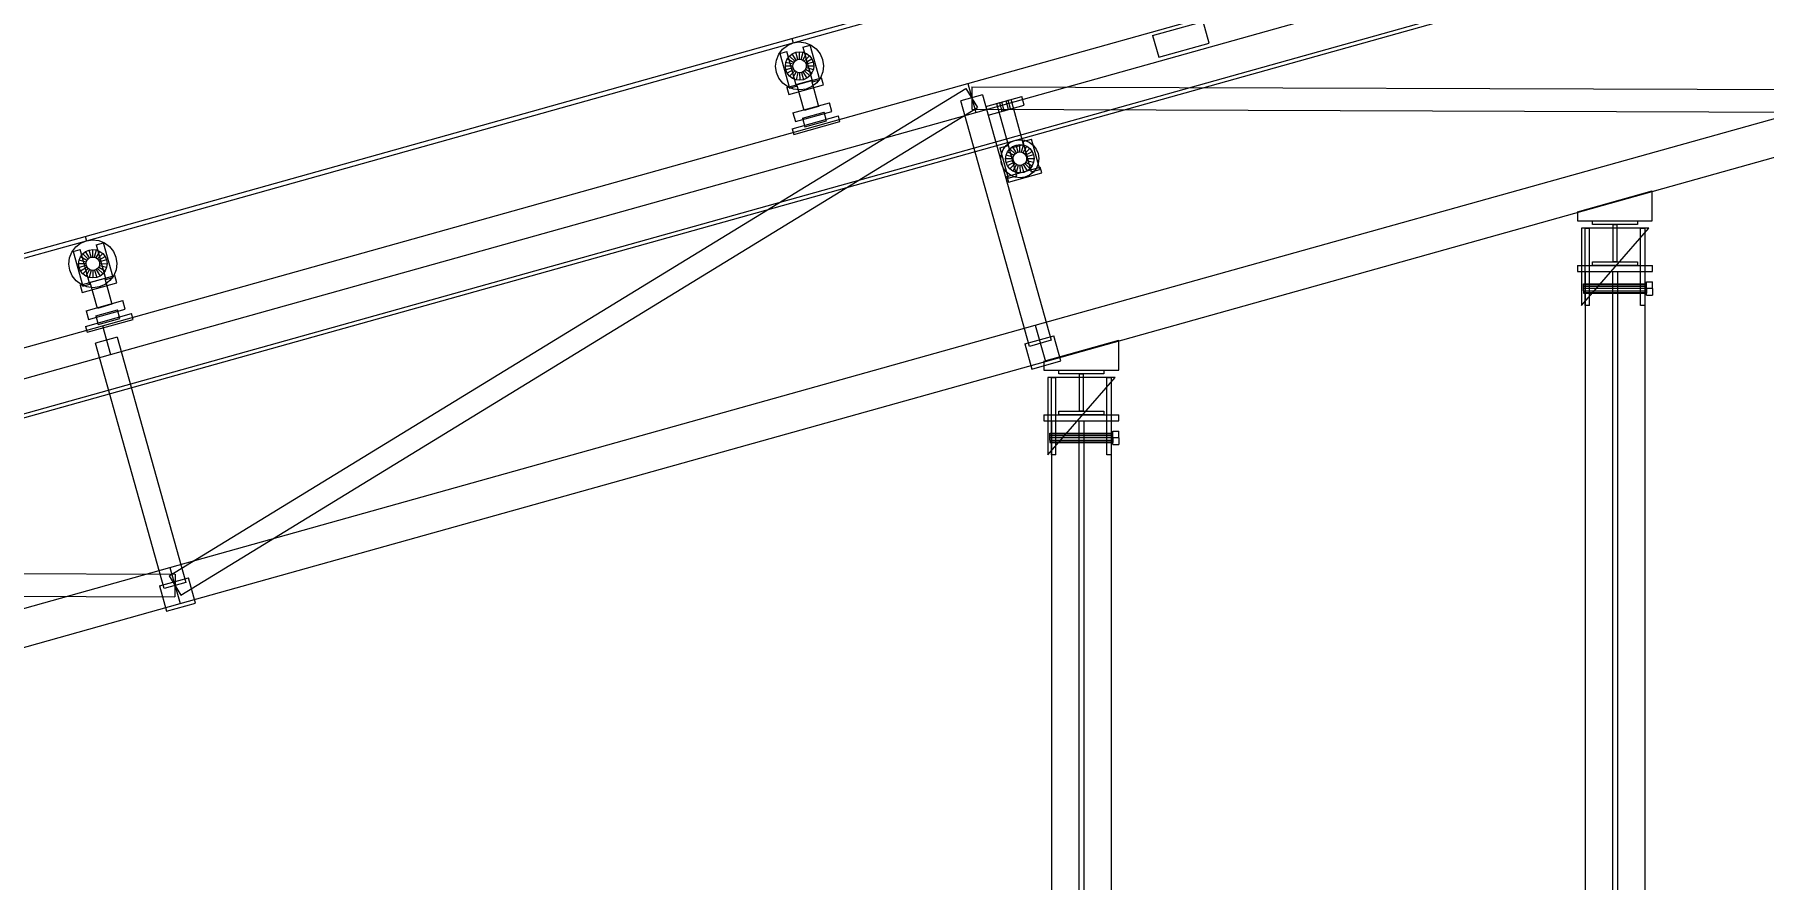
# Model space of a CAD drawing. Header units: millimetres. Extents: x -191664 to 191490, y -197311 to 10263.
# Drawn here: x 34288 to 36597, y 2036 to 3163 of the extents above; entities that cross this region are included whole.
import ezdxf

# ---------------------------------------------------------------- set-up
doc = ezdxf.new("R2010")
doc.units = ezdxf.units.MM
doc.layers.add('COTAS_P', color=1, linetype='Continuous', lineweight=0)
doc.layers.add('lateral_C03', color=7, linetype='Continuous', lineweight=0)
doc.dimstyles.new('PLANTA_100', dxfattribs={"dimtxt": 250, "dimasz": 150, "dimexe": 150, "dimexo": 80, "dimgap": 100, "dimtad": 1, "dimtih": 1, "dimtoh": 1, "dimdec": 1, "dimdsep": 46, "dimcen": 0.09, "dimclrd": 1, "dimclre": 1, "dimclrt": 1, "dimadec": 0, "dimazin": 0, "dimtfac": 1, "dimtdec": 4, "dimtofl": 0, "dimtmove": 0, "dimatfit": 3, "dimfxl": 1, "dimtolj": 1, "dimtzin": 0, "dimarcsym": 0})

# ---------------------------------------------------------------- blocks, each defined once
blk = doc.blocks.new('*D9')
at = {"layer": 'COTAS_P', "color": 1, "lineweight": -2, "transparency": 16777216}
for p, q in [((36895.6, 3577), (36661.3, 4414.9)), ((27369.7, 1660.8), (36557.2, 4230)), ((27419.1, 927), (27184.8, 1764.9))]:
    blk.add_line(p, q, dxfattribs=at)
at = {"layer": 'COTAS_P', "color": 1, "transparency": 16777216}
for points in [[(36550.5, 4254.1), (36563.9, 4206), (36701.7, 4270.4)], [(27362.9, 1684.9), (27376.4, 1636.8), (27225.2, 1620.4)]]:
    blk.add_solid(points, dxfattribs=at)
at = {"layer": 'Defpoints', "color": 0, "transparency": 16777216}
for p in [(36701.7, 4270.4), (36917.1, 3500), (27440.7, 850)]:
    blk.add_point(p, dxfattribs=at)

msp = doc.modelspace()

# ---------------------------------------------------------------- linework, layer by layer
at = {"layer": 'lateral_C03', "color": 139, "true_color": 0x345e4e}
for p, q in [((35299.53, 3157.72), (36243.32, 3421.65)), ((35301.15, 3151.95), (36244.94, 3415.87)), ((34355.74, 2893.8), (35299.53, 3157.72)), ((34357.35, 2888.02), (35301.15, 3151.95)), ((35299.53, 3157.72), (35301.15, 3151.95)), ((33411.94, 2629.88), (34355.74, 2893.8)), ((33413.56, 2624.1), (34357.35, 2888.02)), ((34355.74, 2893.8), (34357.35, 2888.02))]:
    msp.add_line(p, q, dxfattribs=at)
at = {"layer": 'lateral_C03', "color": 139, "true_color": 0x354b57}
for p, q in [((35534.36, 3097.75), (36690.02, 3420.92)), ((35545.13, 3059.23), (36700.79, 3382.4)), ((35781.28, 3161.61), (35848.7, 3180.46)), ((35856.78, 3151.57), (35848.7, 3180.46)), ((35283.35, 3137.62), (35292.98, 3140.32)), ((35305.9, 3094.09), (35292.98, 3140.32)), ((35314.16, 3146.24), (35323.79, 3148.93)), ((35314.16, 3146.24), (35327.09, 3100.01)), ((35336.72, 3102.71), (35323.79, 3148.93)), ((35781.28, 3161.61), (35789.36, 3132.72)), ((35789.36, 3132.72), (35856.78, 3151.57)), ((35283.35, 3137.62), (35296.27, 3091.4)), ((34378.69, 2774.58), (35534.36, 3097.75)), ((35292.84, 3092.51), (35339.07, 3105.44)), ((35295.54, 3082.88), (35341.76, 3095.81)), ((35296.27, 3091.4), (35305.9, 3094.09)), ((35325.59, 3101.67), (35306.33, 3096.28)), ((35316.02, 3061.61), (35306.33, 3096.28)), ((35325.59, 3101.67), (35335.28, 3067)), ((35327.09, 3100.01), (35336.72, 3102.71)), ((35341.76, 3095.81), (35339.07, 3105.44)), ((35534.36, 3097.75), (35545.13, 3059.23)), ((35624.58, 2775.13), (36780.24, 3098.3)), ((34467.82, 2440.68), (35531.92, 3091.29)), ((35292.84, 3092.51), (35295.54, 3082.88)), ((35300.92, 3058.43), (35349.85, 3072.11)), ((35353.08, 3060.55), (35349.85, 3072.11)), ((35554.19, 3082.53), (35525.3, 3074.45)), ((35616.86, 2747.01), (35525.3, 3074.45)), ((35531.92, 3091.29), (35547.57, 3065.69)), ((35539.8, 3093.49), (35539.69, 3063.49)), ((35539.8, 3093.49), (36787.03, 3089.22)), ((35554.19, 3082.53), (35645.75, 2755.09)), ((35558.5, 3067.12), (35606.65, 3080.58)), ((35572.94, 3071.16), (35592.21, 3076.54)), ((35572.94, 3071.16), (35589.75, 3011.06)), ((35609.01, 3016.45), (35592.21, 3076.54)), ((35609.88, 3069.03), (35606.65, 3080.58)), ((34389.47, 2736.06), (35545.13, 3059.23)), ((34483.47, 2415.08), (35547.57, 3065.69)), ((35299.95, 3037.39), (35361.59, 3054.63)), ((35300.92, 3058.43), (35304.15, 3046.87)), ((35304.15, 3046.87), (35353.08, 3060.55)), ((35313.63, 3051.6), (35342.52, 3059.68)), ((35313.63, 3051.6), (35316.86, 3040.04)), ((35335.28, 3067), (35316.02, 3061.61)), ((35316.86, 3040.04), (35345.75, 3048.12)), ((35345.75, 3048.12), (35342.52, 3059.68)), ((35363.74, 3046.92), (35361.59, 3054.63)), ((35539.69, 3063.49), (36786.92, 3059.22)), ((35558.5, 3067.12), (35561.73, 3055.56)), ((35561.73, 3055.56), (35609.88, 3069.03)), ((35638.04, 2726.97), (36793.71, 3050.14)), ((35299.95, 3037.39), (35302.11, 3029.69)), ((35302.11, 3029.69), (35363.74, 3046.92)), ((35577.12, 3011.68), (35588.67, 3014.92)), ((35577.12, 3011.68), (35588.43, 2971.24)), ((35599.98, 2974.47), (35588.67, 3014.92)), ((35589.75, 3011.06), (35609.01, 3016.45)), ((35607.93, 3020.3), (35619.49, 3023.53)), ((35607.93, 3020.3), (35619.24, 2979.85)), ((35630.8, 2983.09), (35619.49, 3023.53)), ((35586.66, 2973.86), (35630.96, 2986.24)), ((35588.81, 2966.15), (35633.11, 2978.54)), ((35619.24, 2979.85), (35630.8, 2983.09)), ((35633.11, 2978.54), (35630.96, 2986.24)), ((35586.66, 2973.86), (35588.81, 2966.15)), ((35588.43, 2971.24), (35599.98, 2974.47)), ((36368.85, 2909.71), (36368.85, 2914.71)), ((36368.85, 2914.71), (36428.85, 2914.71)), ((36428.85, 2909.71), (36368.85, 2909.71)), ((36396.35, 2859.71), (36396.35, 2909.71)), ((36396.35, 2909.71), (36401.35, 2909.71)), ((36401.35, 2909.71), (36401.35, 2859.71)), ((36428.85, 2914.71), (36428.85, 2909.71)), ((34339.55, 2873.7), (34349.18, 2876.39)), ((34339.55, 2873.7), (34352.48, 2827.47)), ((34362.11, 2830.17), (34349.18, 2876.39)), ((34370.37, 2882.32), (34380, 2885.01)), ((34370.37, 2882.32), (34383.3, 2836.09)), ((34392.93, 2838.78), (34380, 2885.01)), ((34349.05, 2828.59), (34395.28, 2841.52)), ((34397.97, 2831.89), (34395.28, 2841.52)), ((36358.85, 2846.71), (36438.85, 2846.71)), ((36358.85, 2846.71), (36358.85, 25)), ((36368.85, 2854.71), (36368.85, 2859.71)), ((36368.85, 2859.71), (36428.85, 2859.71)), ((36428.85, 2854.71), (36368.85, 2854.71)), ((36395.35, 2846.71), (36402.35, 2846.71)), ((36395.35, 2846.71), (36395.35, 25)), ((36401.35, 2859.71), (36396.35, 2859.71)), ((36402.35, 25), (36402.35, 2846.71)), ((36428.85, 2859.71), (36428.85, 2854.71)), ((36438.85, 25), (36438.85, 2846.71)), ((34349.05, 2828.59), (34351.75, 2818.96)), ((34351.75, 2818.96), (34397.97, 2831.89)), ((34352.48, 2827.47), (34362.11, 2830.17)), ((34381.8, 2837.75), (34362.53, 2832.36)), ((34372.23, 2797.69), (34362.53, 2832.36)), ((34381.8, 2837.75), (34391.49, 2803.08)), ((34383.3, 2836.09), (34392.93, 2838.78)), ((34357.13, 2794.51), (34406.05, 2808.19)), ((34357.13, 2794.51), (34360.36, 2782.95)), ((34360.36, 2782.95), (34409.28, 2796.63)), ((34369.84, 2787.68), (34398.73, 2795.76)), ((34391.49, 2803.08), (34372.23, 2797.69)), ((34401.96, 2784.2), (34398.73, 2795.76)), ((34409.28, 2796.63), (34406.05, 2808.19)), ((33223.03, 2451.41), (34378.69, 2774.58)), ((34356.16, 2773.47), (34417.8, 2790.7)), ((34356.16, 2773.47), (34358.31, 2765.76)), ((34358.31, 2765.76), (34419.95, 2783)), ((34369.84, 2787.68), (34373.07, 2776.12)), ((34373.07, 2776.12), (34401.96, 2784.2)), ((34378.69, 2774.58), (34389.47, 2736.06)), ((34419.95, 2783), (34417.8, 2790.7)), ((34468.91, 2451.96), (35624.58, 2775.13)), ((35624.58, 2775.13), (35638.04, 2726.97)), ((34398.53, 2759.36), (34369.63, 2751.28)), ((34461.2, 2423.84), (34369.63, 2751.28)), ((34398.53, 2759.36), (34490.09, 2431.92)), ((35610.7, 2750.48), (35649.22, 2761.25)), ((35610.7, 2750.48), (35620.13, 2716.77)), ((35645.75, 2755.09), (35616.86, 2747.01)), ((35658.65, 2727.54), (35649.22, 2761.25)), ((33233.8, 2412.89), (34389.47, 2736.06)), ((34482.38, 2403.8), (35638.04, 2726.97)), ((35620.13, 2716.77), (35658.65, 2727.54)), ((35656.19, 2710.42), (35656.19, 2715.42)), ((35656.19, 2715.42), (35716.19, 2715.42)), ((35716.19, 2710.42), (35656.19, 2710.42)), ((35683.69, 2660.42), (35683.69, 2710.42)), ((35683.69, 2710.42), (35688.69, 2710.42)), ((35688.69, 2710.42), (35688.69, 2660.42)), ((35716.19, 2715.42), (35716.19, 2710.42)), ((35656.19, 2655.42), (35656.19, 2660.42)), ((35656.19, 2660.42), (35716.19, 2660.42)), ((35716.19, 2655.42), (35656.19, 2655.42)), ((35688.69, 2660.42), (35683.69, 2660.42)), ((35716.19, 2660.42), (35716.19, 2655.42)), ((35646.19, 2647.42), (35726.19, 2647.42)), ((35646.19, 2647.42), (35646.19, 25)), ((35682.69, 2647.42), (35689.69, 2647.42)), ((35682.69, 2647.42), (35682.69, 25)), ((35689.69, 25), (35689.69, 2647.42)), ((35726.19, 25), (35726.19, 2647.42)), ((33313.25, 2128.78), (34468.91, 2451.96)), ((34468.91, 2451.96), (34482.38, 2403.8)), ((33228.47, 2447.15), (34475.7, 2442.88)), ((34455.04, 2427.31), (34493.56, 2438.08)), ((34455.04, 2427.31), (34464.46, 2393.6)), ((34490.09, 2431.92), (34461.2, 2423.84)), ((34467.82, 2440.68), (34483.47, 2415.08)), ((34475.7, 2442.88), (34475.59, 2412.88)), ((34502.98, 2404.37), (34493.56, 2438.08)), ((33228.36, 2417.15), (34475.59, 2412.88)), ((33326.71, 2080.63), (34482.38, 2403.8)), ((34464.46, 2393.6), (34502.98, 2404.37))]:
    msp.add_line(p, q, dxfattribs=at)
at = {"layer": 'lateral_C03', "color": 251, "true_color": 0x586d65}
for p, q in [((27467.6, 753.69), (36944.05, 3403.69)), ((27468.94, 748.88), (36945.39, 3398.88))]:
    msp.add_line(p, q, dxfattribs=at)
at = {"layer": 'lateral_C03', "color": 252, "true_color": 0x83939a}
for p, q in [((35281.88, 3136.83), (35286.89, 3143.51)), ((35286.89, 3143.51), (35293.46, 3148.67)), ((35293.46, 3148.67), (35301.15, 3151.95)), ((35301.15, 3151.95), (35309.42, 3153.13)), ((35309.42, 3153.13), (35317.71, 3152.13)), ((35317.71, 3152.13), (35325.46, 3149.01)), ((35325.46, 3149.01), (35332.14, 3144)), ((35332.14, 3144), (35337.3, 3137.43)), ((35277.77, 3120.78), (35278.77, 3129.07)), ((35278.95, 3112.51), (35277.77, 3120.78)), ((35278.77, 3129.07), (35281.88, 3136.83)), ((35337.3, 3137.43), (35340.58, 3129.75)), ((35340.58, 3129.75), (35341.76, 3121.48)), ((35341.76, 3121.48), (35340.76, 3113.18)), ((35282.23, 3104.83), (35278.95, 3112.51)), ((35287.38, 3098.26), (35282.23, 3104.83)), ((35294.07, 3093.24), (35287.38, 3098.26)), ((35332.64, 3098.75), (35326.06, 3093.59)), ((35337.65, 3105.43), (35332.64, 3098.75)), ((35340.76, 3113.18), (35337.65, 3105.43)), ((35301.82, 3090.13), (35294.07, 3093.24)), ((35310.11, 3089.13), (35301.82, 3090.13)), ((35318.38, 3090.31), (35310.11, 3089.13)), ((35326.06, 3093.59), (35318.38, 3090.31)), ((35578.56, 2997.11), (35579.35, 3003.69)), ((35579.35, 3003.69), (35581.82, 3009.85)), ((35581.82, 3009.85), (35585.8, 3015.15)), ((35585.8, 3015.15), (35591.02, 3019.24)), ((35591.02, 3019.24), (35597.12, 3021.85)), ((35597.12, 3021.85), (35603.68, 3022.78)), ((35603.68, 3022.78), (35610.27, 3021.99)), ((35610.27, 3021.99), (35616.42, 3019.52)), ((35616.42, 3019.52), (35621.72, 3015.54)), ((35621.72, 3015.54), (35625.82, 3010.32)), ((35625.82, 3010.32), (35628.42, 3004.23)), ((35628.42, 3004.23), (35629.36, 2997.66)), ((35579.5, 2990.54), (35578.56, 2997.11)), ((35582.1, 2984.45), (35579.5, 2990.54)), ((35586.19, 2979.23), (35582.1, 2984.45)), ((35591.5, 2975.25), (35586.19, 2979.23)), ((35622.11, 2979.62), (35616.9, 2975.53)), ((35626.09, 2984.93), (35622.11, 2979.62)), ((35628.56, 2991.08), (35626.09, 2984.93)), ((35629.36, 2997.66), (35628.56, 2991.08)), ((35597.65, 2972.78), (35591.5, 2975.25)), ((35604.23, 2971.99), (35597.65, 2972.78)), ((35610.8, 2972.92), (35604.23, 2971.99)), ((35616.9, 2975.53), (35610.8, 2972.92)), ((34349.67, 2884.74), (34357.35, 2888.02)), ((34357.35, 2888.02), (34365.62, 2889.2)), ((34365.62, 2889.2), (34373.92, 2888.2)), ((34373.92, 2888.2), (34381.67, 2885.09)), ((34333.97, 2856.86), (34334.97, 2865.15)), ((34334.97, 2865.15), (34338.09, 2872.9)), ((34338.09, 2872.9), (34343.1, 2879.59)), ((34343.1, 2879.59), (34349.67, 2884.74)), ((34381.67, 2885.09), (34388.35, 2880.08)), ((34388.35, 2880.08), (34393.51, 2873.51)), ((34393.51, 2873.51), (34396.79, 2865.82)), ((34396.79, 2865.82), (34397.97, 2857.55)), ((34335.15, 2848.59), (34333.97, 2856.86)), ((34338.43, 2840.9), (34335.15, 2848.59)), ((34343.59, 2834.33), (34338.43, 2840.9)), ((34393.86, 2841.51), (34388.84, 2834.83)), ((34396.97, 2849.26), (34393.86, 2841.51)), ((34397.97, 2857.55), (34396.97, 2849.26)), ((34350.27, 2829.32), (34343.59, 2834.33)), ((34358.03, 2826.21), (34350.27, 2829.32)), ((34366.32, 2825.21), (34358.03, 2826.21)), ((34374.59, 2826.39), (34366.32, 2825.21)), ((34382.27, 2829.67), (34374.59, 2826.39)), ((34388.84, 2834.83), (34382.27, 2829.67))]:
    msp.add_line(p, q, dxfattribs=at)
at = {"layer": 'lateral_C03', "color": 155, "true_color": 0x617580}
for p, q in [((35304.65, 3139.43), (35309.56, 3140.13)), ((35309.67, 3130.13), (35309.56, 3140.13)), ((35309.56, 3140.13), (35314.48, 3139.53)), ((35290.77, 3120.92), (35291.36, 3125.85)), ((35300.76, 3121.03), (35290.77, 3120.92)), ((35291.47, 3116.01), (35290.77, 3120.92)), ((35291.36, 3125.85), (35293.21, 3130.45)), ((35301.05, 3123.36), (35291.36, 3125.85)), ((35301.1, 3118.7), (35291.47, 3116.01)), ((35293.21, 3130.45), (35296.18, 3134.42)), ((35301.92, 3125.54), (35293.21, 3130.45)), ((35296.18, 3134.42), (35300.09, 3137.48)), ((35303.33, 3127.42), (35296.18, 3134.42)), ((35300.09, 3137.48), (35304.65, 3139.43)), ((35305.18, 3128.87), (35300.09, 3137.48)), ((35307.34, 3129.8), (35304.65, 3139.43)), ((35312, 3129.85), (35314.48, 3139.53)), ((35314.18, 3128.97), (35319.08, 3137.68)), ((35314.48, 3139.53), (35319.08, 3137.68)), ((35316.06, 3127.56), (35323.05, 3134.71)), ((35317.51, 3125.71), (35326.11, 3130.81)), ((35328.06, 3126.24), (35318.43, 3123.55)), ((35318.48, 3118.89), (35328.17, 3116.41)), ((35318.76, 3121.23), (35328.76, 3121.33)), ((35319.08, 3137.68), (35323.05, 3134.71)), ((35323.05, 3134.71), (35326.11, 3130.81)), ((35326.11, 3130.81), (35328.06, 3126.24)), ((35328.06, 3126.24), (35328.76, 3121.33)), ((35328.76, 3121.33), (35328.17, 3116.41)), ((35293.41, 3111.45), (35291.47, 3116.01)), ((35302.02, 3116.54), (35293.41, 3111.45)), ((35296.48, 3107.55), (35293.41, 3111.45)), ((35303.47, 3114.7), (35296.48, 3107.55)), ((35300.44, 3104.57), (35296.48, 3107.55)), ((35305.35, 3113.29), (35300.44, 3104.57)), ((35305.05, 3102.72), (35300.44, 3104.57)), ((35307.53, 3112.41), (35305.05, 3102.72)), ((35309.97, 3102.13), (35305.05, 3102.72)), ((35309.86, 3112.13), (35309.97, 3102.13)), ((35314.88, 3102.83), (35309.97, 3102.13)), ((35312.19, 3112.46), (35314.88, 3102.83)), ((35314.35, 3113.38), (35319.44, 3104.78)), ((35319.44, 3104.78), (35314.88, 3102.83)), ((35316.2, 3114.83), (35323.34, 3107.84)), ((35317.61, 3116.71), (35326.32, 3111.81)), ((35323.34, 3107.84), (35319.44, 3104.78)), ((35326.32, 3111.81), (35323.34, 3107.84)), ((35328.17, 3116.41), (35326.32, 3111.81)), ((35584.96, 2997.18), (35585.55, 3002.1)), ((35585.55, 3002.1), (35587.4, 3006.71)), ((35595.24, 2999.62), (35585.55, 3002.1)), ((35587.4, 3006.71), (35590.38, 3010.67)), ((35596.12, 3001.8), (35587.4, 3006.71)), ((35590.38, 3010.67), (35594.28, 3013.74)), ((35597.53, 3003.68), (35590.38, 3010.67)), ((35594.28, 3013.74), (35598.84, 3015.68)), ((35599.37, 3005.13), (35594.28, 3013.74)), ((35598.84, 3015.68), (35603.75, 3016.38)), ((35601.53, 3006.05), (35598.84, 3015.68)), ((35603.86, 3006.38), (35603.75, 3016.38)), ((35603.75, 3016.38), (35608.68, 3015.79)), ((35606.19, 3006.1), (35608.68, 3015.79)), ((35608.37, 3005.23), (35613.28, 3013.94)), ((35608.68, 3015.79), (35613.28, 3013.94)), ((35610.25, 3003.82), (35617.25, 3010.97)), ((35611.7, 3001.97), (35620.31, 3007.06)), ((35622.26, 3002.5), (35612.63, 2999.81)), ((35613.28, 3013.94), (35617.25, 3010.97)), ((35617.25, 3010.97), (35620.31, 3007.06)), ((35620.31, 3007.06), (35622.26, 3002.5)), ((35622.26, 3002.5), (35622.96, 2997.59)), ((35594.96, 2997.29), (35584.96, 2997.18)), ((35585.66, 2992.27), (35584.96, 2997.18)), ((35595.29, 2994.96), (35585.66, 2992.27)), ((35587.61, 2987.71), (35585.66, 2992.27)), ((35596.21, 2992.8), (35587.61, 2987.71)), ((35590.67, 2983.8), (35587.61, 2987.71)), ((35597.66, 2990.95), (35590.67, 2983.8)), ((35594.64, 2980.83), (35590.67, 2983.8)), ((35599.54, 2989.54), (35594.64, 2980.83)), ((35599.24, 2978.98), (35594.64, 2980.83)), ((35601.72, 2988.67), (35599.24, 2978.98)), ((35604.17, 2978.39), (35599.24, 2978.98)), ((35604.06, 2988.39), (35604.17, 2978.39)), ((35609.08, 2979.09), (35604.17, 2978.39)), ((35606.38, 2988.72), (35609.08, 2979.09)), ((35608.54, 2989.64), (35613.64, 2981.04)), ((35613.64, 2981.04), (35609.08, 2979.09)), ((35610.39, 2991.09), (35617.54, 2984.1)), ((35611.8, 2992.97), (35620.52, 2988.06)), ((35612.68, 2995.15), (35622.36, 2992.67)), ((35612.96, 2997.48), (35622.96, 2997.59)), ((35617.54, 2984.1), (35613.64, 2981.04)), ((35620.52, 2988.06), (35617.54, 2984.1)), ((35622.36, 2992.67), (35620.52, 2988.06)), ((35622.96, 2997.59), (35622.36, 2992.67)), ((34347.57, 2861.92), (34349.41, 2866.53)), ((34349.41, 2866.53), (34352.39, 2870.49)), ((34358.13, 2861.62), (34349.41, 2866.53)), ((34352.39, 2870.49), (34356.29, 2873.56)), ((34359.54, 2863.5), (34352.39, 2870.49)), ((34356.29, 2873.56), (34360.85, 2875.5)), ((34361.39, 2864.95), (34356.29, 2873.56)), ((34360.85, 2875.5), (34365.76, 2876.2)), ((34363.55, 2865.87), (34360.85, 2875.5)), ((34365.87, 2866.2), (34365.76, 2876.2)), ((34365.76, 2876.2), (34370.69, 2875.61)), ((34368.21, 2865.92), (34370.69, 2875.61)), ((34370.39, 2865.05), (34375.29, 2873.76)), ((34370.69, 2875.61), (34375.29, 2873.76)), ((34372.27, 2863.64), (34379.26, 2870.79)), ((34373.72, 2861.79), (34382.32, 2866.88)), ((34375.29, 2873.76), (34379.26, 2870.79)), ((34379.26, 2870.79), (34382.32, 2866.88)), ((34382.32, 2866.88), (34384.27, 2862.32)), ((34346.97, 2857), (34347.57, 2861.92)), ((34356.97, 2857.11), (34346.97, 2857)), ((34347.67, 2852.09), (34346.97, 2857)), ((34357.25, 2859.44), (34347.57, 2861.92)), ((34357.3, 2854.78), (34347.67, 2852.09)), ((34349.62, 2847.53), (34347.67, 2852.09)), ((34358.23, 2852.62), (34349.62, 2847.53)), ((34352.68, 2843.62), (34349.62, 2847.53)), ((34359.68, 2850.77), (34352.68, 2843.62)), ((34356.65, 2840.65), (34352.68, 2843.62)), ((34361.56, 2849.36), (34356.65, 2840.65)), ((34361.25, 2838.8), (34356.65, 2840.65)), ((34363.74, 2848.49), (34361.25, 2838.8)), ((34366.07, 2848.21), (34366.18, 2838.21)), ((34368.4, 2848.54), (34371.09, 2838.91)), ((34370.56, 2849.46), (34375.65, 2840.85)), ((34375.65, 2840.85), (34371.09, 2838.91)), ((34372.4, 2850.91), (34379.55, 2843.92)), ((34373.81, 2852.79), (34382.53, 2847.88)), ((34384.27, 2862.32), (34374.64, 2859.63)), ((34374.69, 2854.97), (34384.38, 2852.49)), ((34374.97, 2857.3), (34384.97, 2857.41)), ((34379.55, 2843.92), (34375.65, 2840.85)), ((34382.53, 2847.88), (34379.55, 2843.92)), ((34384.38, 2852.49), (34382.53, 2847.88)), ((34384.27, 2862.32), (34384.97, 2857.41)), ((34384.97, 2857.41), (34384.38, 2852.49)), ((34366.18, 2838.21), (34361.25, 2838.8)), ((34371.09, 2838.91), (34366.18, 2838.21))]:
    msp.add_line(p, q, dxfattribs=at)
at = {"layer": 'lateral_C03', "color": 9, "true_color": 0xbac6cb}
for p, q in [((35300.76, 3121.03), (35301.05, 3123.36)), ((35301.1, 3118.7), (35300.76, 3121.03)), ((35301.05, 3123.36), (35301.92, 3125.54)), ((35302.02, 3116.54), (35301.1, 3118.7)), ((35301.92, 3125.54), (35303.33, 3127.42)), ((35303.33, 3127.42), (35305.18, 3128.87)), ((35305.18, 3128.87), (35307.34, 3129.8)), ((35307.34, 3129.8), (35309.67, 3130.13)), ((35309.67, 3130.13), (35312, 3129.85)), ((35312, 3129.85), (35314.18, 3128.97)), ((35314.18, 3128.97), (35316.06, 3127.56)), ((35316.06, 3127.56), (35317.51, 3125.71)), ((35317.51, 3125.71), (35318.43, 3123.55)), ((35318.48, 3118.89), (35317.61, 3116.71)), ((35318.43, 3123.55), (35318.76, 3121.23)), ((35318.76, 3121.23), (35318.48, 3118.89)), ((35303.47, 3114.7), (35302.02, 3116.54)), ((35305.35, 3113.29), (35303.47, 3114.7)), ((35307.53, 3112.41), (35305.35, 3113.29)), ((35309.86, 3112.13), (35307.53, 3112.41)), ((35312.19, 3112.46), (35309.86, 3112.13)), ((35314.35, 3113.38), (35312.19, 3112.46)), ((35316.2, 3114.83), (35314.35, 3113.38)), ((35317.61, 3116.71), (35316.2, 3114.83)), ((35595.24, 2999.62), (35596.12, 3001.8)), ((35596.12, 3001.8), (35597.53, 3003.68)), ((35597.53, 3003.68), (35599.37, 3005.13)), ((35599.37, 3005.13), (35601.53, 3006.05)), ((35601.53, 3006.05), (35603.86, 3006.38)), ((35603.86, 3006.38), (35606.19, 3006.1)), ((35606.19, 3006.1), (35608.37, 3005.23)), ((35608.37, 3005.23), (35610.25, 3003.82)), ((35610.25, 3003.82), (35611.7, 3001.97)), ((35611.7, 3001.97), (35612.63, 2999.81)), ((35594.96, 2997.29), (35595.24, 2999.62)), ((35595.29, 2994.96), (35594.96, 2997.29)), ((35596.21, 2992.8), (35595.29, 2994.96)), ((35597.66, 2990.95), (35596.21, 2992.8)), ((35599.54, 2989.54), (35597.66, 2990.95)), ((35601.72, 2988.67), (35599.54, 2989.54)), ((35604.06, 2988.39), (35601.72, 2988.67)), ((35606.38, 2988.72), (35604.06, 2988.39)), ((35608.54, 2989.64), (35606.38, 2988.72)), ((35610.39, 2991.09), (35608.54, 2989.64)), ((35611.8, 2992.97), (35610.39, 2991.09)), ((35612.68, 2995.15), (35611.8, 2992.97)), ((35612.63, 2999.81), (35612.96, 2997.48)), ((35612.96, 2997.48), (35612.68, 2995.15)), ((34358.13, 2861.62), (34359.54, 2863.5)), ((34359.54, 2863.5), (34361.39, 2864.95)), ((34361.39, 2864.95), (34363.55, 2865.87)), ((34363.55, 2865.87), (34365.87, 2866.2)), ((34365.87, 2866.2), (34368.21, 2865.92)), ((34368.21, 2865.92), (34370.39, 2865.05)), ((34370.39, 2865.05), (34372.27, 2863.64)), ((34372.27, 2863.64), (34373.72, 2861.79)), ((34356.97, 2857.11), (34357.25, 2859.44)), ((34357.3, 2854.78), (34356.97, 2857.11)), ((34357.25, 2859.44), (34358.13, 2861.62)), ((34358.23, 2852.62), (34357.3, 2854.78)), ((34359.68, 2850.77), (34358.23, 2852.62)), ((34361.56, 2849.36), (34359.68, 2850.77)), ((34363.74, 2848.49), (34361.56, 2849.36)), ((34366.07, 2848.21), (34363.74, 2848.49)), ((34368.4, 2848.54), (34366.07, 2848.21)), ((34370.56, 2849.46), (34368.4, 2848.54)), ((34372.4, 2850.91), (34370.56, 2849.46)), ((34373.81, 2852.79), (34372.4, 2850.91)), ((34373.72, 2861.79), (34374.64, 2859.63)), ((34374.69, 2854.97), (34373.81, 2852.79)), ((34374.64, 2859.63), (34374.97, 2857.3)), ((34374.97, 2857.3), (34374.69, 2854.97))]:
    msp.add_line(p, q, dxfattribs=at)
at = {"layer": 'lateral_C03', "color": 9, "true_color": 0xbdc8cc}
for p, q in [((35576.8, 3072.24), (35579.69, 3073.04)), ((35576.8, 3072.24), (35580.03, 3060.68)), ((35579.69, 3073.04), (35585.46, 3074.66)), ((35582.92, 3061.49), (35579.69, 3073.04)), ((35585.46, 3074.66), (35588.35, 3075.47)), ((35588.7, 3063.1), (35585.46, 3074.66)), ((35591.59, 3063.91), (35588.35, 3075.47)), ((35582.92, 3061.49), (35580.03, 3060.68)), ((35582.92, 3061.49), (35588.7, 3063.1)), ((35588.7, 3063.1), (35591.59, 3063.91))]:
    msp.add_line(p, q, dxfattribs=at)
at = {"layer": 'lateral_C03', "color": 251, "true_color": 0x4e626d}
for p, q in [((36348.59, 2926.71), (36448.59, 2954.67)), ((36448.59, 2914.71), (36448.59, 2954.67)), ((36348.59, 2926.71), (36348.59, 2914.71)), ((36348.59, 2914.71), (36448.59, 2914.71)), ((36353.85, 2801.71), (36443.85, 2904.71)), ((36443.85, 2904.71), (36353.85, 2904.71)), ((36353.85, 2904.71), (36353.85, 2801.71)), ((36358.85, 2801.71), (36358.85, 2904.71)), ((36358.85, 2904.71), (36364.85, 2904.71)), ((36364.85, 2801.71), (36364.85, 2904.71)), ((36432.85, 2801.71), (36432.85, 2904.71)), ((36432.85, 2904.71), (36438.85, 2904.71)), ((36438.85, 2801.71), (36438.85, 2904.71)), ((36348.85, 2854.71), (36448.85, 2854.71)), ((36348.85, 2854.71), (36348.85, 2846.71)), ((36348.85, 2846.71), (36448.85, 2846.71)), ((36448.85, 2846.71), (36448.85, 2854.71)), ((36364.85, 2801.71), (36358.85, 2801.71)), ((36438.85, 2801.71), (36432.85, 2801.71)), ((35635.93, 2727.42), (35735.93, 2755.38)), ((35735.93, 2715.42), (35735.93, 2755.38)), ((35635.93, 2727.42), (35635.93, 2715.42)), ((35635.93, 2715.42), (35735.93, 2715.42)), ((35641.19, 2602.42), (35731.19, 2705.42)), ((35731.19, 2705.42), (35641.19, 2705.42)), ((35641.19, 2705.42), (35641.19, 2602.42)), ((35646.19, 2602.42), (35646.19, 2705.42)), ((35646.19, 2705.42), (35652.19, 2705.42)), ((35652.19, 2602.42), (35652.19, 2705.42)), ((35720.19, 2602.42), (35720.19, 2705.42)), ((35720.19, 2705.42), (35726.19, 2705.42)), ((35726.19, 2602.42), (35726.19, 2705.42)), ((35636.19, 2655.42), (35736.19, 2655.42)), ((35636.19, 2655.42), (35636.19, 2647.42)), ((35736.19, 2647.42), (35736.19, 2655.42)), ((35636.19, 2647.42), (35736.19, 2647.42)), ((35652.19, 2602.42), (35646.19, 2602.42)), ((35726.19, 2602.42), (35720.19, 2602.42))]:
    msp.add_line(p, q, dxfattribs=at)
at = {"layer": 'lateral_C03', "color": 9, "true_color": 0xaebcc4}
for p, q in [((36356.85, 2829.75), (36356.85, 2830.61)), ((36356.85, 2830.61), (36440.85, 2830.61)), ((36356.85, 2827.41), (36356.85, 2829.75)), ((36356.85, 2829.75), (36440.85, 2829.75)), ((36356.85, 2824.21), (36356.85, 2827.41)), ((36356.85, 2827.41), (36440.85, 2827.41)), ((36356.85, 2821.01), (36356.85, 2824.21)), ((36440.85, 2824.21), (36356.85, 2824.21)), ((36356.85, 2821.01), (36356.85, 2818.67)), ((36356.85, 2821.01), (36440.85, 2821.01)), ((36356.85, 2818.67), (36356.85, 2817.81)), ((36356.85, 2818.67), (36440.85, 2818.67)), ((36356.85, 2817.81), (36440.85, 2817.81)), ((36440.85, 2824.21), (36440.85, 2833.22)), ((36440.85, 2833.22), (36448.85, 2833.22)), ((36440.85, 2829.75), (36440.85, 2830.61)), ((36440.85, 2827.41), (36440.85, 2829.75)), ((36440.85, 2824.21), (36440.85, 2827.41)), ((36440.85, 2824.21), (36440.85, 2821.01)), ((36440.85, 2815.2), (36440.85, 2824.21)), ((36448.85, 2824.21), (36440.85, 2824.21)), ((36440.85, 2821.01), (36440.85, 2818.67)), ((36440.85, 2818.67), (36440.85, 2817.81)), ((36448.85, 2824.21), (36448.85, 2833.22)), ((36448.85, 2824.21), (36448.85, 2815.2)), ((36440.85, 2815.2), (36448.85, 2815.2)), ((35728.19, 2624.92), (35728.19, 2633.93)), ((35728.19, 2633.93), (35736.19, 2633.93)), ((35736.19, 2624.92), (35736.19, 2633.93)), ((35644.19, 2630.46), (35644.19, 2631.32)), ((35644.19, 2631.32), (35728.19, 2631.32)), ((35644.19, 2628.12), (35644.19, 2630.46)), ((35644.19, 2630.46), (35728.19, 2630.46)), ((35644.19, 2624.92), (35644.19, 2628.12)), ((35644.19, 2628.12), (35728.19, 2628.12)), ((35644.19, 2621.72), (35644.19, 2624.92)), ((35728.19, 2624.92), (35644.19, 2624.92)), ((35644.19, 2621.72), (35644.19, 2619.38)), ((35644.19, 2621.72), (35728.19, 2621.72)), ((35644.19, 2619.38), (35644.19, 2618.52)), ((35644.19, 2619.38), (35728.19, 2619.38)), ((35644.19, 2618.52), (35728.19, 2618.52)), ((35728.19, 2630.46), (35728.19, 2631.32)), ((35728.19, 2628.12), (35728.19, 2630.46)), ((35728.19, 2624.92), (35728.19, 2628.12)), ((35728.19, 2624.92), (35728.19, 2621.72)), ((35728.19, 2615.91), (35728.19, 2624.92)), ((35736.19, 2624.92), (35728.19, 2624.92)), ((35728.19, 2621.72), (35728.19, 2619.38)), ((35728.19, 2619.38), (35728.19, 2618.52)), ((35728.19, 2615.91), (35736.19, 2615.91)), ((35736.19, 2624.92), (35736.19, 2615.91))]:
    msp.add_line(p, q, dxfattribs=at)

# ---------------------------------------------------------------- dimensions: what is measured, and where the dimension line sits
at = {"layer": 'COTAS_P'}
dim = msp.add_aligned_dim(p1=(27440.67, 850), p2=(36917.12, 3500), distance=800, text='<> P', dimstyle='PLANTA_100', dxfattribs=at)
dim.commit()
dim.dimension.update_dxf_attribs({"geometry": '*D9', "text_midpoint": (31963.44, 2945.44)})

doc.saveas('drawing.dxf')
